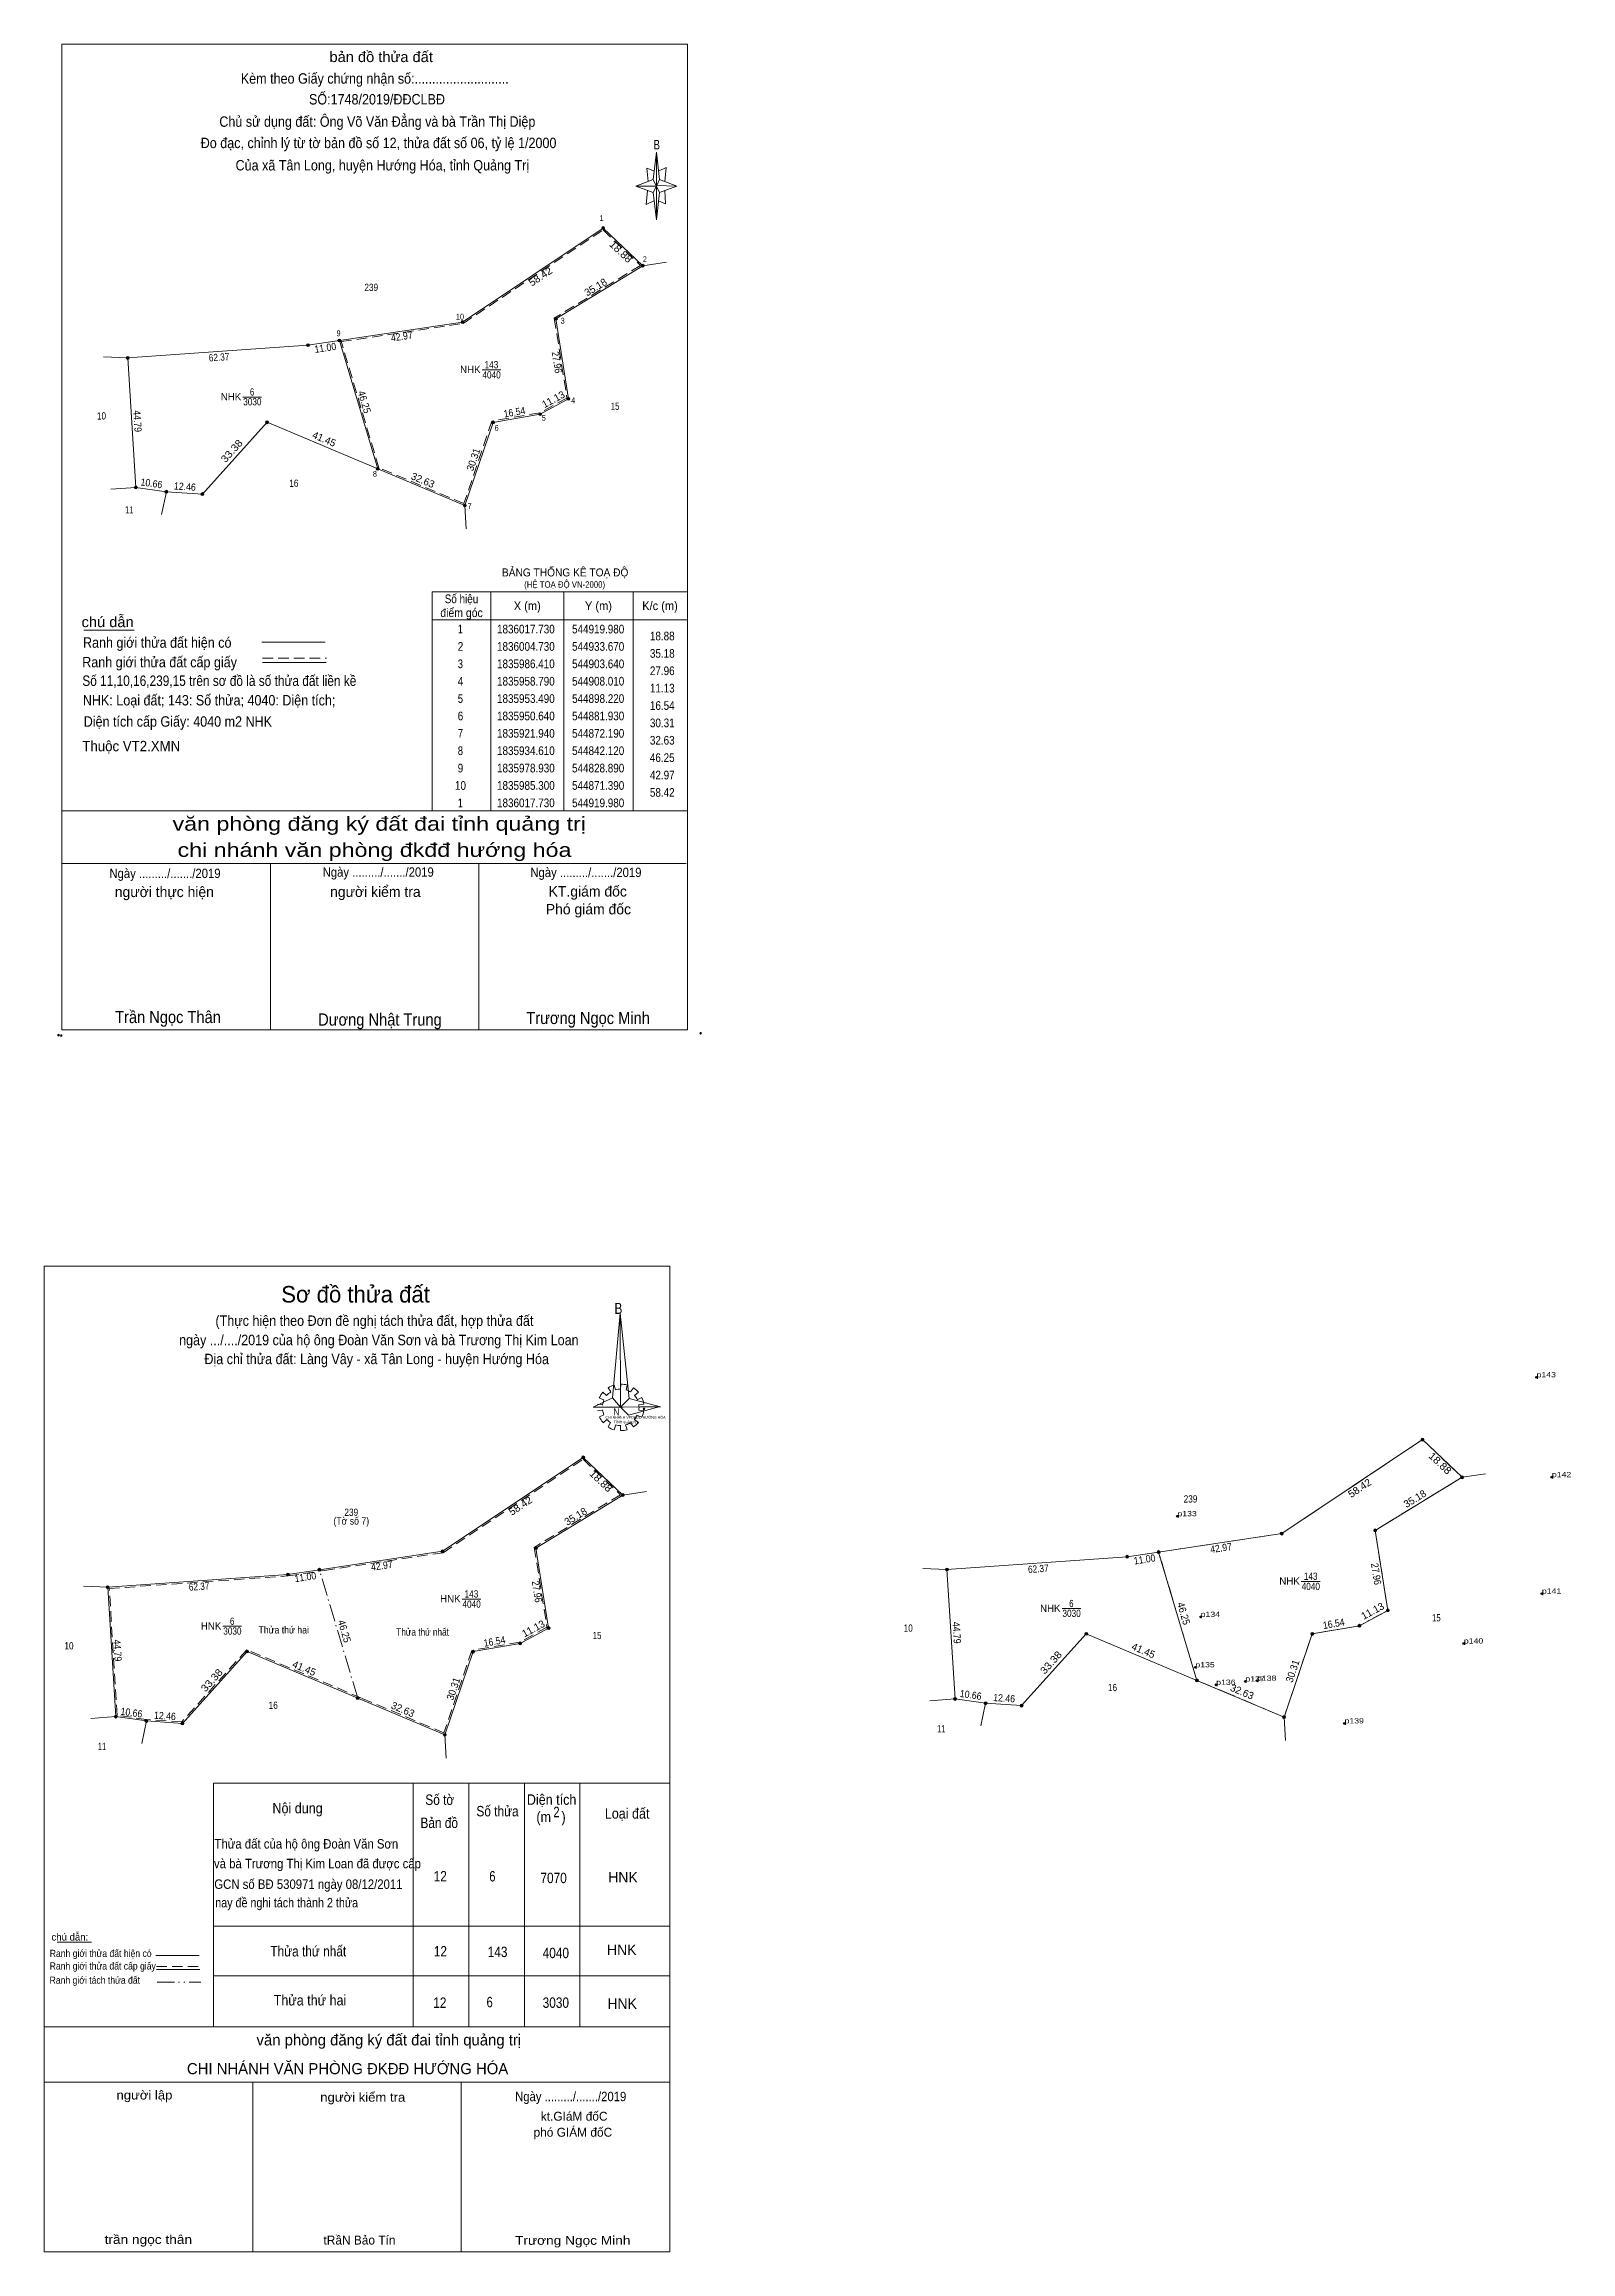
# Model space of a CAD drawing. Header units: metres. Extents: x 544119 to 544971, y 1835732 to 1836503.
# Drawn here: x 544444 to 544971, y 1835737 to 1836500 of the extents above; entities that cross this region are included whole.
import ezdxf
from ezdxf.enums import TextEntityAlignment as Align

# ---------------------------------------------------------------- set-up
doc = ezdxf.new("R2010")
doc.units = ezdxf.units.M
doc.header["$LTSCALE"] = 1.2
doc.header["$PDMODE"] = 32
doc.header["$PDSIZE"] = 0.6
for name, pattern in [('DASH_DOUBLE_DOT', [9.2, 5, -1.2, 0.3, -1.2, 0.3, -1.2]), ('DOT_DASHED', [7.7, 5, -1.2, 0.3, -1.2]), ('MEDIUM_DASHED', [4.5, 3, -1.5])]:
    doc.linetypes.add(name, pattern=pattern)
for name, color, linetype, lineweight in [('1', 7, 'Continuous', 13), ('10', 7, 'Continuous', 13), ('17', 7, 'Continuous', 13), ('2', 7, 'Continuous', 13), ('28', 7, 'Continuous', 13), ('5', 7, 'Continuous', 13), ('54', 7, 'Continuous', 13), ('6', 7, 'Continuous', 13), ('63', 7, 'Continuous', 13)]:
    doc.layers.add(name, color=color, linetype=linetype, lineweight=lineweight)
doc.layers.add('12', color=7, linetype='Continuous')
doc.layers.add('7', color=7, linetype='Continuous')

msp = doc.modelspace()

# ---------------------------------------------------------------- hatches: boundary and pattern name
at = {"layer": '63'}
for points in [[(544637.63, 1836436.06, 1), (544636.63, 1836436.06, 1)], [(544651.32, 1836423.06, 1), (544650.32, 1836423.06, 1)], [(544589.04, 1836403.63, 1), (544588.04, 1836403.63, 1)], [(544621.29, 1836404.74, 1), (544620.29, 1836404.74, 1)], [(544535.67, 1836395.63, 1), (544534.67, 1836395.63, 1)], [(544546.54, 1836397.26, 1), (544545.54, 1836397.26, 1)], [(544473.45, 1836391.24, 1), (544472.45, 1836391.24, 1)], [(544625.66, 1836377.12, 1), (544624.66, 1836377.12, 1)], [(544521.57, 1836369.03, 1), (544520.57, 1836369.03, 1)], [(544599.58, 1836368.97, 1), (544598.58, 1836368.97, 1)], [(544615.87, 1836371.82, 1), (544614.87, 1836371.82, 1)], [(544476.26, 1836346.54, 1), (544475.26, 1836346.54, 1)], [(544559.77, 1836352.94, 1), (544558.77, 1836352.94, 1)], [(544486.81, 1836345.04, 1), (544485.81, 1836345.04, 1)], [(544499.24, 1836344.22, 1), (544498.24, 1836344.22, 1)], [(544589.84, 1836340.27, 1), (544588.84, 1836340.27, 1)], [(544630.73, 1836011.62, 1), (544629.73, 1836011.62, 1)], [(544920.48, 1836017.73, 1), (544919.48, 1836017.73, 1)], [(544934.17, 1836004.73, 1), (544933.17, 1836004.73, 1)], [(544644.42, 1835998.62, 1), (544643.42, 1835998.62, 1)], [(544614.39, 1835980.3, 1), (544613.39, 1835980.3, 1)], [(544871.89, 1835985.3, 1), (544870.89, 1835985.3, 1)], [(544904.14, 1835986.41, 1), (544903.14, 1835986.41, 1)], [(544539.64, 1835972.82, 1), (544538.64, 1835972.82, 1)], [(544582.14, 1835979.19, 1), (544581.14, 1835979.19, 1)], [(544756.3, 1835972.91, 1), (544755.3, 1835972.91, 1)], [(544818.52, 1835977.3, 1), (544817.52, 1835977.3, 1)], [(544829.39, 1835978.93, 1), (544828.39, 1835978.93, 1)], [(544466.55, 1835966.8, 1), (544465.55, 1835966.8, 1)], [(544528.77, 1835971.19, 1), (544527.77, 1835971.19, 1)], [(544908.51, 1835958.79, 1), (544907.51, 1835958.79, 1)], [(544618.76, 1835952.68, 1), (544617.76, 1835952.68, 1)], [(544804.42, 1835950.7, 1), (544803.42, 1835950.7, 1)], [(544882.43, 1835950.64, 1), (544881.43, 1835950.64, 1)], [(544898.72, 1835953.49, 1), (544897.72, 1835953.49, 1)], [(544514.67, 1835944.59, 1), (544513.67, 1835944.59, 1)], [(544592.68, 1835944.53, 1), (544591.68, 1835944.53, 1)], [(544608.97, 1835947.38, 1), (544607.97, 1835947.38, 1)], [(544842.62, 1835934.61, 1), (544841.62, 1835934.61, 1)], [(544552.87, 1835928.5, 1), (544551.87, 1835928.5, 1)], [(544759.11, 1835928.21, 1), (544758.11, 1835928.21, 1)], [(544469.36, 1835922.1, 1), (544468.36, 1835922.1, 1)], [(544479.91, 1835920.6, 1), (544478.91, 1835920.6, 1)], [(544492.34, 1835919.78, 1), (544491.34, 1835919.78, 1)], [(544769.66, 1835926.71, 1), (544768.66, 1835926.71, 1)], [(544782.09, 1835925.89, 1), (544781.09, 1835925.89, 1)], [(544872.69, 1835921.94, 1), (544871.69, 1835921.94, 1)], [(544582.94, 1835915.83, 1), (544581.94, 1835915.83, 1)]]:
    msp.add_hatch(color=256, dxfattribs=at).paths.add_polyline_path(points)

# ---------------------------------------------------------------- linework, layer by layer
at = {"layer": '1'}
for p, q in [((544559.27, 1836352.94), (544546.04, 1836397.26)), ((544636.96, 1836034.08), (544638.27, 1836032.93)), ((544639.73, 1836034.19), (544638.79, 1836035.61)), ((544640.94, 1836036.59), (544641.36, 1836034.9)), ((544643.14, 1836035.17), (544643.19, 1836036.92)), ((544645.44, 1836036.59), (544645.02, 1836034.85)), ((544646.59, 1836034.19), (544647.53, 1836035.61)), ((544649.26, 1836034.08), (544647.95, 1836032.99)), ((544635.13, 1836029.98), (544636.85, 1836029.71)), ((544636.85, 1836027.96), (544635.13, 1836027.69)), ((544637.38, 1836031.46), (544635.81, 1836032.11)), ((544642.3, 1836028.94), (544643.97, 1836028.94)), ((544648.9, 1836031.51), (544650.47, 1836032.28)), ((544651.2, 1836029.98), (544649.42, 1836029.71)), ((544649.42, 1836027.96), (544651.2, 1836027.69)), ((544635.81, 1836025.56), (544637.38, 1836026.32)), ((544638.42, 1836024.68), (544637.06, 1836023.59)), ((544638.79, 1836022.11), (544639.68, 1836023.64)), ((544641.46, 1836022.82), (544640.94, 1836021.13)), ((544643.14, 1836020.86), (544643.14, 1836022.55)), ((544644.86, 1836022.82), (544645.39, 1836021.18)), ((544647.53, 1836022.11), (544646.59, 1836023.59)), ((544647.85, 1836024.68), (544649.26, 1836023.64)), ((544650.52, 1836025.5), (544648.79, 1836026.16)), ((544842.12, 1835934.61), (544828.89, 1835978.93)), ((544502.53, 1835899.08), (544660.11, 1835899.08)), ((544502.53, 1835899.08), (544502.53, 1835814.96)), ((544571.51, 1835899.08), (544571.51, 1835814.96)), ((544590.71, 1835899.08), (544590.71, 1835814.96)), ((544609.91, 1835899.08), (544609.91, 1835814.96)), ((544629.11, 1835899.08), (544629.11, 1835814.96)), ((544502.53, 1835849.71), (544660.11, 1835849.71)), ((544502.53, 1835832.58), (544660.23, 1835832.58)), ((544444.11, 1835814.97), (544660.11, 1835814.97)), ((544444.11, 1835813.11), (544444.11, 1835737.3)), ((544502.53, 1835814.96), (544660.11, 1835814.96)), ((544444.11, 1835795.92), (544660.11, 1835795.92)), ((544516.11, 1835795.92), (544516.11, 1835737.3)), ((544588.11, 1835795.92), (544588.11, 1835737.3))]:
    msp.add_line(p, q, dxfattribs=at)
at = {"layer": '1', "linetype": 'DOT_DASHED'}
msp.add_line((544552.37, 1835928.5), (544539.14, 1835972.82), dxfattribs=at)
at = {"layer": '1', "linetype": 'MEDIUM_DASHED'}
msp.add_lwpolyline([(544637.08, 1836435.42), (544650, 1836423.15), (544620.24, 1836404.99), (544624.61, 1836377.39), (544615.2, 1836372.3), (544598.7, 1836369.41), (544589.04, 1836340.94), (544559.68, 1836353.31), (544546.68, 1836396.85), (544588.72, 1836403.15)], close=True, dxfattribs=at)
at = {"layer": '1'}
for points in [[(544546.04, 1836397.26), (544559.27, 1836352.94), (544521.07, 1836369.03), (544498.74, 1836344.22), (544486.31, 1836345.04), (544475.76, 1836346.54), (544472.95, 1836391.24), (544535.17, 1836395.63)], [(544444.11, 1835737.3), (544444.11, 1836077.62), (544660.11, 1836077.62), (544660.11, 1835737.3)], [(544444.11, 1835737.3), (544444.11, 1836077.62), (544660.11, 1836077.62), (544660.11, 1835737.3)], [(544643.03, 1836061.4), (544643.14, 1836029), (544640.31, 1836032.22)], [(544643.03, 1836061.4), (544643.14, 1836029), (544646.12, 1836032)], [(544633.71, 1836029), (544640.31, 1836032.22), (544643.14, 1836029)], [(544656.96, 1836029.11), (544643.14, 1836029), (544646.12, 1836032)], [(544656.85, 1836029.16), (544645.86, 1836026.21), (544643.14, 1836029)], [(544828.89, 1835978.93), (544842.12, 1835934.61), (544803.92, 1835950.7), (544781.59, 1835925.89), (544769.16, 1835926.71), (544758.61, 1835928.21), (544755.8, 1835972.91), (544818.02, 1835977.3)]]:
    msp.add_lwpolyline(points, close=True, dxfattribs=at)
at = {"layer": '1', "linetype": 'DOT_DASHED'}
msp.add_lwpolyline([(544919.98, 1836017.73), (544933.67, 1836004.73), (544903.64, 1835986.41), (544908.01, 1835958.79), (544898.22, 1835953.49), (544881.93, 1835950.64), (544872.19, 1835921.94), (544842.12, 1835934.61), (544828.89, 1835978.93), (544871.39, 1835985.3)], close=True, dxfattribs=at)
at = {"layer": '1', "linetype": 'MEDIUM_DASHED'}
for points in [[(544540.91, 1835972.58), (544581.82, 1835978.71), (544630.18, 1836010.98), (544643.1, 1835998.71), (544613.34, 1835980.55), (544617.71, 1835952.95), (544608.3, 1835947.86), (544591.8, 1835944.97), (544582.14, 1835916.5), (544553.66, 1835928.5)], [(544553.66, 1835928.5), (544514.04, 1835945.19), (544491.63, 1835920.29), (544479.46, 1835921.1), (544469.33, 1835922.54), (544466.58, 1835966.34), (544528.32, 1835970.69), (544540.91, 1835972.58)]]:
    msp.add_lwpolyline(points, dxfattribs=at)
at = {"layer": '1'}
for centre, major_axis, start_param, end_param in [((544643.163, 1836028.886), (8.076, 0), 2.4395818, 2.7240025), ((544643.163, 1836028.886), (6.329, 0), 2.1337354, 2.4449626), ((544643.163, 1836028.886), (8.076, 0), 1.8495599, 2.1390092), ((544643.163, 1836028.886), (6.329, 0), 1.5698559, 1.8561107), ((544643.163, 1836028.886), (8.076, 0), 1.2792421, 1.5633222), ((544643.163, 1836028.886), (6.329, 0), 1.0027091, 1.2755622), ((544643.163, 1836028.886), (8.076, 0), 0.7105624, 0.9968723), ((544643.163, 1836028.886), (6.329, 0), 2.7236855, 3.0151582), ((544643.163, 1836028.886), (6.329, 0), 3.2822995, 3.5610505), ((544643.163, 1836028.886), (6.329, 0), 0.4267838, 0.7064646), ((544643.163, 1836028.886), (6.329, 0), 6.1355839, 6.4161846), ((544643.163, 1836028.886), (8.076, 0), 0.1390515, 0.4339332), ((544643.163, 1836028.886), (8.076, 0), 5.8523029, 6.1383965), ((544643.163, 1836028.886), (8.076, 0), 3.5698864, 3.8569187), ((544643.163, 1836028.886), (6.329, 0), 3.8607757, 4.1325826), ((544643.117, 1836028.838), (8.076, 0), 4.1470906, 4.4365931), ((544643.163, 1836028.886), (6.329, 0), 4.4385468, 4.71314), ((544643.163, 1836028.886), (8.076, 0), 4.7130101, 4.9976105), ((544643.163, 1836028.886), (6.329, 0), 4.9908713, 5.2893316), ((544643.163, 1836028.886), (8.076, 0), 5.2856142, 5.567987), ((544643.163, 1836028.886), (6.329, 0), 5.5613733, 5.8395144)]:
    msp.add_ellipse(centre, major_axis=major_axis, ratio=0.995001, start_param=start_param, end_param=end_param, dxfattribs=at)
msp.add_point((544651.2, 1836028.34), dxfattribs=at)
at = {"layer": '10'}
for p, q in [((544650.82, 1836423.06), (544658.95, 1836424.29)), ((544464.6, 1836391.56), (544472.95, 1836391.24)), ((544467.1, 1836345.89), (544475.76, 1836346.54)), ((544486.31, 1836345.04), (544484.68, 1836337.21)), ((544589.83, 1836332.19), (544589.34, 1836340.27)), ((544933.67, 1836004.73), (544941.8, 1836005.96)), ((544643.92, 1835998.62), (544652.05, 1835999.85)), ((544747.45, 1835973.23), (544755.8, 1835972.91)), ((544457.7, 1835967.12), (544466.05, 1835966.8)), ((544749.95, 1835927.56), (544758.61, 1835928.21)), ((544460.2, 1835921.45), (544468.86, 1835922.1)), ((544479.41, 1835920.6), (544477.78, 1835912.77)), ((544769.16, 1835926.71), (544767.53, 1835918.88)), ((544872.68, 1835913.86), (544872.19, 1835921.94)), ((544582.93, 1835907.75), (544582.44, 1835915.83))]:
    msp.add_line(p, q, dxfattribs=at)
for points in [[(544650.82, 1836423.06), (544637.13, 1836436.06), (544588.54, 1836403.63), (544546.04, 1836397.26)], [(544589.34, 1836340.27), (544599.08, 1836368.97), (544615.37, 1836371.82), (544625.16, 1836377.12), (544620.79, 1836404.74), (544650.82, 1836423.06)], [(544546.04, 1836397.26), (544535.17, 1836395.63), (544472.95, 1836391.24)], [(544472.95, 1836391.24), (544475.76, 1836346.54), (544486.31, 1836345.04)], [(544486.31, 1836345.04), (544498.74, 1836344.22), (544521.07, 1836369.03), (544559.27, 1836352.94)], [(544643.92, 1835998.62), (544630.23, 1836011.62), (544581.64, 1835979.19), (544539.14, 1835972.82)], [(544933.67, 1836004.73), (544919.98, 1836017.73), (544871.39, 1835985.3), (544828.89, 1835978.93)], [(544872.19, 1835921.94), (544881.93, 1835950.64), (544898.22, 1835953.49), (544908.01, 1835958.79), (544903.64, 1835986.41), (544933.67, 1836004.73)], [(544582.44, 1835915.83), (544592.18, 1835944.53), (544608.47, 1835947.38), (544618.26, 1835952.68), (544613.89, 1835980.3), (544643.92, 1835998.62)], [(544828.89, 1835978.93), (544818.02, 1835977.3), (544755.8, 1835972.91)], [(544539.14, 1835972.82), (544528.27, 1835971.19), (544466.05, 1835966.8)], [(544466.05, 1835966.8), (544468.86, 1835922.1), (544479.41, 1835920.6)], [(544755.8, 1835972.91), (544758.61, 1835928.21), (544769.16, 1835926.71)], [(544769.16, 1835926.71), (544781.59, 1835925.89), (544803.92, 1835950.7), (544842.12, 1835934.61)], [(544479.41, 1835920.6), (544491.84, 1835919.78), (544514.17, 1835944.59), (544552.37, 1835928.5)]]:
    msp.add_lwpolyline(points, dxfattribs=at)
at = {"layer": '17'}
for p, q in [((544457.78, 1836297.28), (544475.15, 1836297.28)), ((544448.57, 1835844.21), (544460.5, 1835844.21))]:
    msp.add_line(p, q, dxfattribs=at)
at = {"layer": '2'}
for p, q in [((544472.95, 1836391.24), (544475.76, 1836346.54)), ((544559.27, 1836352.94), (544589.34, 1836340.27)), ((544475.76, 1836346.54), (544486.31, 1836345.04)), ((544466.05, 1835966.8), (544468.86, 1835922.1)), ((544755.8, 1835972.91), (544758.61, 1835928.21)), ((544552.37, 1835928.5), (544582.44, 1835915.83)), ((544758.61, 1835928.21), (544769.16, 1835926.71)), ((544842.12, 1835934.61), (544872.19, 1835921.94)), ((544468.86, 1835922.1), (544479.41, 1835920.6))]:
    msp.add_line(p, q, dxfattribs=at)
for points in [[(544589.34, 1836340.27), (544599.08, 1836368.97), (544615.37, 1836371.82), (544625.16, 1836377.12), (544620.79, 1836404.74), (544650.82, 1836423.06)], [(544872.19, 1835921.94), (544881.93, 1835950.64), (544898.22, 1835953.49), (544908.01, 1835958.79), (544903.64, 1835986.41), (544933.67, 1836004.73)], [(544582.44, 1835915.83), (544592.18, 1835944.53), (544608.47, 1835947.38), (544618.26, 1835952.68), (544613.89, 1835980.3), (544643.92, 1835998.62)]]:
    msp.add_lwpolyline(points, dxfattribs=at)
at = {"layer": '28'}
for p, q in [((544595.31, 1836387.14), (544601.76, 1836387.14)), ((544512.69, 1836377.73), (544519.14, 1836377.73)), ((544878.16, 1835968.81), (544884.61, 1835968.81)), ((544588.41, 1835962.7), (544594.86, 1835962.7)), ((544795.54, 1835959.4), (544801.99, 1835959.4)), ((544505.79, 1835953.29), (544512.24, 1835953.29))]:
    msp.add_line(p, q, dxfattribs=at)
at = {"layer": '5'}
for p, q in [((544654.35, 1836452.88), (544655.55, 1836462.24)), ((544654.35, 1836448.32), (544648.35, 1836450.48)), ((544656.51, 1836448.32), (544655.55, 1836438.96)), ((544656.51, 1836452.88), (544662.51, 1836450.48)), ((544658.43, 1836449.04), (544658.67, 1836444.48)), ((544658.67, 1836444.48), (544656.27, 1836445.44)), ((544450.21, 1836234.85), (544666.21, 1836234.85)), ((544450.21, 1836216.61), (544665.73, 1836216.61)), ((544450.21, 1836216.61), (544665.73, 1836216.61)), ((544450.21, 1836216.61), (544665.73, 1836216.61)), ((544522.21, 1836159.25), (544522.21, 1836216.61)), ((544594.21, 1836159.25), (544594.21, 1836216.61))]:
    msp.add_line(p, q, dxfattribs=at)
for points in [[(544450.21, 1836499.57), (544666.21, 1836499.57), (544666.21, 1836159.25), (544450.21, 1836159.25)], [(544655.55, 1836462.24), (544656.51, 1836452.88), (544655.55, 1836450.48)], [(544655.55, 1836450.48), (544648.35, 1836450.48), (544654.35, 1836452.88), (544656.51, 1836448.32), (544662.51, 1836450.48), (544655.55, 1836450.72)], [(544655.55, 1836450.48), (544655.55, 1836438.96), (544654.35, 1836448.32)], [(544444.13, 1836077.64), (544660.13, 1836077.64), (544660.13, 1835737.32), (544444.13, 1835737.32)]]:
    msp.add_lwpolyline(points, close=True, dxfattribs=at)
for points in [[(544654.83, 1836455.76), (544652.19, 1836456.72), (544652.67, 1836452.16)], [(544656.27, 1836455.76), (544658.91, 1836456.96), (544658.43, 1836452.16)], [(544655.55, 1836450.48), (544654.35, 1836452.88), (544648.35, 1836450.48)], [(544652.43, 1836449.04), (544651.95, 1836444.24), (544654.59, 1836445.44)], [(544655.55, 1836450.48), (544656.51, 1836448.32), (544662.51, 1836450.48)], [(544666.21, 1836159.25), (544450.21, 1836159.25), (544450.21, 1836216.61)]]:
    msp.add_lwpolyline(points, dxfattribs=at)
for p in [(544449.08, 1836157.4), (544450.04, 1836157.24)]:
    msp.add_point(p, dxfattribs=at)
at = {"layer": '54'}
for p, q in [((544472.95, 1836391.24), (544535.17, 1836395.63)), ((544755.8, 1835972.91), (544818.02, 1835977.3)), ((544466.05, 1835966.8), (544528.27, 1835971.19))]:
    msp.add_line(p, q, dxfattribs=at)
at = {"layer": '6'}
for p, q in [((544519.22, 1836293.11), (544541.15, 1836293.11)), ((544519.55, 1836286.08), (544541.49, 1836286.08)), ((544482.62, 1835839.6), (544497.67, 1835839.6)), ((544482.86, 1835834.78), (544497.89, 1835834.78))]:
    msp.add_line(p, q, dxfattribs=at)
at = {"layer": '6', "linetype": 'MEDIUM_DASHED'}
for p, q in [((544519.55, 1836287.56), (544541.63, 1836287.56)), ((544482.86, 1835835.79), (544498.01, 1835835.79))]:
    msp.add_line(p, q, dxfattribs=at)
at = {"layer": '6'}
msp.add_point((544670.77, 1836158.05), dxfattribs=at)
at = {"layer": '63'}
for p, q in [((544598.29, 1836310.45), (544598.29, 1836234.85)), ((544623.49, 1836310.45), (544623.49, 1836234.85)), ((544647.49, 1836310.45), (544647.49, 1836234.85)), ((544578.13, 1836300.85), (544666.21, 1836300.85))]:
    msp.add_line(p, q, dxfattribs=at)
at = {"layer": '63', "linetype": 'DASH_DOUBLE_DOT'}
msp.add_line((544483.08, 1835830.44), (544498.2, 1835830.44), dxfattribs=at)
at = {"layer": '63'}
msp.add_lwpolyline([(544578.13, 1836310.45), (544666.21, 1836310.45), (544666.21, 1836234.85), (544578.13, 1836234.85)], close=True, dxfattribs=at)
for centre in [(544637.13, 1836436.06), (544650.82, 1836423.06), (544588.54, 1836403.63), (544620.79, 1836404.74), (544535.17, 1836395.63), (544546.04, 1836397.26), (544472.95, 1836391.24), (544625.16, 1836377.12), (544521.07, 1836369.03), (544599.08, 1836368.97), (544615.37, 1836371.82), (544475.76, 1836346.54), (544559.27, 1836352.94), (544486.31, 1836345.04), (544498.74, 1836344.22), (544589.34, 1836340.27), (544630.23, 1836011.62), (544919.98, 1836017.73), (544933.67, 1836004.73), (544643.92, 1835998.62), (544613.89, 1835980.3), (544871.39, 1835985.3), (544903.64, 1835986.41), (544539.14, 1835972.82), (544581.64, 1835979.19), (544755.8, 1835972.91), (544818.02, 1835977.3), (544828.89, 1835978.93), (544466.05, 1835966.8), (544528.27, 1835971.19), (544908.01, 1835958.79), (544618.26, 1835952.68), (544803.92, 1835950.7), (544881.93, 1835950.64), (544898.22, 1835953.49), (544514.17, 1835944.59), (544592.18, 1835944.53), (544608.47, 1835947.38), (544842.12, 1835934.61), (544552.37, 1835928.5), (544758.61, 1835928.21), (544468.86, 1835922.1), (544479.41, 1835920.6), (544491.84, 1835919.78), (544769.16, 1835926.71), (544781.59, 1835925.89), (544872.19, 1835921.94), (544582.44, 1835915.83)]:
    msp.add_circle(centre, 0.5, dxfattribs=at)
at = {"layer": '7'}
for p in [(544959.37, 1836039.26), (544964.67, 1836004.78), (544835.37, 1835991.28), (544961.21, 1835964.57), (544843.4, 1835956.54), (544934.27, 1835947.34), (544841.58, 1835939.12), (544848.77, 1835933.08), (544858.84, 1835934.25), (544862.85, 1835934.48), (544893.07, 1835919.75)]:
    msp.add_point(p, dxfattribs=at)

# ---------------------------------------------------------------- texts
at = {"layer": '1'}
for s, height, p in [('NHK', 2.5, (544591.25, 1836386.01)), ('NHK', 2.5, (544508.63, 1836376.6)), ('Sơ đồ thửa đất', 5.712, (544551.625, 1836065.08)), ('NHK', 2.5, (544874.1, 1835967.68)), ('HNK', 2.5, (544584.35, 1835961.57)), ('NHK', 2.5, (544791.48, 1835958.27)), ('HNK', 2.5, (544501.73, 1835952.16))]:
    msp.add_text(s, height=height, dxfattribs=at).set_placement(p, align=Align.CENTER)
for s, width, p in [('4040', 0.85, (544598.585, 1836384.14)), ('143', 0.85, (544598.53, 1836387.65)), ('3030', 0.85, (544515.995, 1836374.85)), ('6', 0.8, (544515.915, 1836378.24)), ('143', 0.85, (544591.63, 1835963.21)), ('4040', 0.85, (544881.435, 1835965.81)), ('143', 0.85, (544881.38, 1835969.32)), ('4040', 0.85, (544591.685, 1835959.7)), ('3030', 0.85, (544798.845, 1835956.52)), ('6', 0.8, (544798.765, 1835959.91)), ('3030', 0.85, (544509.095, 1835950.41)), ('6', 0.8, (544509.015, 1835953.8))]:
    msp.add_text(s, height=2.5, dxfattribs=dict(at, width=width)).set_placement(p, align=Align.CENTER)
for s, height, width, p in [('BẢNG THỐNG KÊ TOẠ ĐỘ ', 2.76, 0.95, (544602.18, 1836315.79)), ('(HỆ TOẠ ĐỘ VN-2000)', 2.232, 0.9, (544609.86, 1836311.9)), ('B', 3.803, 0.8, (544641.02, 1836061.15)), ('N', 2.377, 0.9, (544640.64, 1836026.18)), ('CHI NHÁNH VPĐKĐĐ-HƯỚNG HÓA', 0.8997, 0.95, (544637.88, 1836024.98)), ('TỈNH quảng trị', 0.9, 1.05, (544640.78, 1836023.42))]:
    msp.add_text(s, height=height, dxfattribs=dict(at, width=width)).set_placement(p)
for s, height, p in [('văn phòng đăng ký đất đai tỉnh quảng trị', 3.84, (544608.79, 1835808.57)), ('CHI NHÁNH VĂN PHÒNG ĐKĐĐ HƯỚNG HÓA', 3.84, (544604.33, 1835798.64)), ('kt.GIáM đốC', 3.07, (544638.62, 1835782.58)), ('phó GIÁM đốC', 3.07, (544640.23, 1835777.05)), ('tRầN Bảo Tín', 3.07, (544565.42, 1835739.82))]:
    msp.add_text(s, height=height, dxfattribs=at).set_placement(p, align=Align.RIGHT)
for s, height, width, p in [('người lập', 3.072, 1.1, (544488.39, 1835789.9)), ('người kiểm tra', 3.072, 1.1, (544568.78, 1835789.16)), ('trần ngọc thân', 3.072, 1.15, (544495.18, 1835740.03)), ('Trương Ngọc Minh', 3.07, 1.15, (544646.53, 1835739.73))]:
    msp.add_text(s, height=height, dxfattribs=dict(at, width=width)).set_placement(p, align=Align.RIGHT)
at = {"layer": '12', "width": 1.25}
for s, p in [('p143', (544959.37, 1836039.26)), ('p142', (544964.67, 1836004.78)), ('p133', (544835.37, 1835991.28)), ('p141', (544961.21, 1835964.57)), ('p134', (544843.4, 1835956.54)), ('p140', (544934.27, 1835947.34)), ('p135', (544841.58, 1835939.12)), ('p137', (544858.84, 1835934.25)), ('p138', (544862.85, 1835934.48)), ('p136', (544848.77, 1835933.08)), ('p139', (544893.07, 1835919.75))]:
    msp.add_text(s, height=1.8, dxfattribs=at).set_placement(p)
at = {"layer": '28'}
for s, height, width, p in [('1', 2, 0.85, (544636.575, 1836438.49)), ('2', 2, 0.9, (544651.495, 1836424.35)), ('239', 2.5, 0.85, (544557.045, 1836414.35)), ('9', 2, 0.9, (544545.755, 1836398.73)), ('10', 2, 0.95, (544587.68, 1836404.47)), ('3', 2, 0.9, (544623.13, 1836403.08)), ('4', 2, 0.9, (544626.775, 1836375.59)), ('10', 2.5, 0.85, (544463.905, 1836369.97)), ('5', 2, 0.9, (544616.625, 1836369.54)), ('15', 2.5, 0.8, (544641.23, 1836373.31)), ('6', 2, 0.9, (544600.335, 1836366.07)), ('16', 2.5, 0.85, (544530.32, 1836346.72)), ('8', 2, 0.9, (544558.295, 1836350.21)), ('11', 2.5, 0.75, (544473.485, 1836337.52)), ('7', 2, 0.9, (544590.99, 1836339.04)), ('239', 2.5, 0.85, (544839.895, 1835996.02)), ('(Tờ số 7)', 2.5, 0.9, (544550.145, 1835988.41)), ('239', 2.5, 0.85, (544550.145, 1835991.41)), ('15', 2.5, 0.8, (544635.02, 1835948.87)), ('10', 2.5, 0.85, (544742.435, 1835951.42)), ('15', 2.5, 0.8, (544924.77, 1835954.98)), ('10', 2.5, 0.85, (544452.685, 1835945.31)), ('16', 2.5, 0.85, (544523.2, 1835924.79)), ('16', 2.5, 0.85, (544812.95, 1835930.9)), ('11', 2.5, 0.75, (544464.085, 1835910.58)), ('11', 2.5, 0.75, (544753.835, 1835916.69))]:
    msp.add_text(s, height=height, dxfattribs=dict(at, width=width)).set_placement(p, align=Align.CENTER)
at = {"layer": '5'}
for s, height, width, p in [('bản đồ thửa đất', 3.6, 1.05, (544560.47, 1836493.38)), ('Kèm theo Giấy chứng nhận số:...........................', 3.6, 0.9, (544558.255, 1836485.92)), ('SỐ:1748/2019/ĐĐCLBĐ', 3.6, 0.9, (544559.02, 1836478.74)), ('Chủ sử dụng đất: Ông Võ Văn Đẳng và bà Trần Thị Diệp', 3.6, 0.9, (544559.145, 1836471.04)), ('Đo đạc, chỉnh lý từ tờ bản đồ số 12, thửa đất số 06, tỷ lệ 1/2000 ', 3.6, 0.9, (544560.17, 1836463.67)), ('B', 3.306, 0.75, (544655.62, 1836463.2)), ('Của xã Tân Long, huyện Hướng Hóa, tỉnh Quảng Trị', 3.6, 0.9, (544560.875, 1836455.96)), ('văn phòng đăng ký đất đai tỉnh quảng trị', 4.8, 1.25, (544559.8, 1836227.99)), ('chi nhánh văn phòng đkđđ hướng hóa', 4.8, 1.25, (544558.16, 1836218.96)), ('Ngày ........./......./2019', 3.24, 0.9, (544485.83, 1836211.64)), ('Ngày ........./......./2019', 3.24, 0.9, (544559.45, 1836212.1)), ('Ngày ........./......./2019', 3.24, 0.9, (544631.16, 1836211.98)), ('Trần Ngọc Thân', 4.2, 0.9, (544486.86, 1836161.56)), ('Dương Nhật Trung', 4.2, 0.9, (544560.04, 1836160.69)), ('Trương Ngọc Minh', 4.2, 0.9, (544631.915, 1836161.24))]:
    msp.add_text(s, height=height, dxfattribs=dict(at, width=width)).set_placement(p, align=Align.CENTER)
for s, p in [('người kiểm tra', (544558.465, 1836205.12)), ('người thực hiện', (544485.61, 1836205.07)), ('Phó giám đốc', (544632.015, 1836199.1)), ('KT.giám đốc', (544631.78, 1836205.26))]:
    msp.add_text(s, height=3.6, dxfattribs=at).set_placement(p, align=Align.CENTER)
at = {"layer": '6'}
for s, height, width, p in [('chú dẫn', 3.6, 1.05, (544457.03, 1836298.27)), ('Ranh giới thửa đất hiện có ', 3.6, 0.9, (544457.51, 1836291.16)), ('Ranh giới thửa đất cấp giấy', 3.6, 0.9, (544457.25, 1836284.4)), ('Số 11,10,16,239,15 trên sơ đồ là số thửa đất liền kề', 3.6, 0.85, (544457.29, 1836277.98)), ('NHK: Loại đất; 143: Số thửa; 4040: Diện tích;', 3.6, 0.9, (544457.46, 1836271.24)), ('Diện tích cấp Giấy: 4040 m2 NHK', 3.6, 0.9, (544457.77, 1836263.9)), ('Thuộc VT2.XMN', 3.6, 0.95, (544457.29, 1836255.42)), ('Nội dung', 3.6, 0.9, (544522.93, 1835888.7)), ('Số tờ', 3.6, 0.85, (544575.71, 1835891.62)), ('Số thửa', 3.6, 0.85, (544593.35, 1835887.66)), ('Diện tích', 3.6, 0.9, (544610.77, 1835891.65)), ('(m   )', 3.6, 0.9, (544614.06, 1835885.67)), ('2', 3.6, 0.8, (544619.92, 1835887.38)), ('Loại đất', 3.6, 0.9, (544637.68, 1835886.87)), ('Bản đồ', 3.6, 0.85, (544574.03, 1835883.63)), ('Thửa đất của hộ ông Đoàn Văn Sơn', 3.26, 0.9, (544502.92, 1835876.55)), ('và bà Trương Thị Kim Loan đã được cấp ', 3.26, 0.9, (544502.74, 1835869.74)), ('12', 3.6, 0.85, (544578.59, 1835865.18)), ('6', 3.6, 0.8, (544597.79, 1835865.18)), ('7070', 3.6, 0.85, (544615.45, 1835864.6)), ('GCN số BĐ 530971 ngày 08/12/2011', 3.26, 0.9, (544502.85, 1835862.62)), ('nay đề nghi tách thành 2 thửa', 3.264, 0.85, (544503.17, 1835856.24)), ('Ranh giới thửa đất cấp giấy', 2.469, 0.9, (544446.02, 1835834.78)), ('Ranh giới thửa đất hiện có ', 2.469, 0.9, (544446.05, 1835839.12)), ('Thửa thứ nhất', 3.6, 0.85, (544522.21, 1835839.3)), ('12', 3.6, 0.85, (544578.64, 1835839.28)), ('143', 3.6, 0.85, (544597.24, 1835839.09)), ('4040', 3.6, 0.85, (544616.22, 1835838.7)), ('Ranh giới tách thửa đất', 2.469, 0.9, (544446, 1835829.88)), ('Thửa thứ hai', 3.6, 0.9, (544523.36, 1835822.38)), ('12', 3.6, 0.85, (544578.44, 1835821.54)), ('6', 3.6, 0.8, (544596.85, 1835821.74)), ('3030', 3.6, 0.85, (544616.22, 1835821.54))]:
    msp.add_text(s, height=height, dxfattribs=dict(at, width=width)).set_placement(p)
for s, height, p in [('HNK', 3.6, (544638.88, 1835864.84)), ('chú dẫn:', 2.469, (544446.65, 1835844.79)), ('HNK', 3.6, (544638.44, 1835839.82)), ('HNK', 3.6, (544638.59, 1835821.2))]:
    msp.add_text(s, height=height, dxfattribs=at).set_placement(p)
at = {"layer": '6', "width": 0.9}
msp.add_text('Ngày ........./......./2019', height=3.24, dxfattribs=at).set_placement((544625.9, 1835789.32), align=Align.CENTER)
at = {"layer": '63'}
for s, rotation, width, p in [('18.88', 316.481, 1.1, (544642.364, 1836427)), ('58.42', 33.72, 1.05, (544616.151, 1836418.287)), ('42.97', 8.524, 0.9, (544567.77, 1836397.429)), ('62.37', 4.036, 0.85, (544504.587, 1836390.239)), ('11.00', 8.528, 0.9, (544541.375, 1836393.496)), ('27.96', 278.991, 0.9, (544619.937, 1836389.505)), ('46.25', 286.621, 0.95, (544553.482, 1836375.678)), ('44.79', 273.597, 0.9, (544475.091, 1836369.318)), ('16.54', 9.924, 0.9, (544606.7, 1836371.293)), ('33.38', 48.012, 1.1, (544509.799, 1836358.269)), ('30.31', 71.254, 0.95, (544593.478, 1836355.758)), ('10.66', 351.908, 0.9, (544480.994, 1836346.705)), ('12.46', 356.226, 0.9, (544492.623, 1836345.576)), ('18.88', 316.481, 1.1, (544925.214, 1836008.67)), ('18.88', 316.481, 1.1, (544635.464, 1836002.56)), ('58.42', 33.72, 1.05, (544899.001, 1835999.957)), ('58.42', 33.72, 1.05, (544609.251, 1835993.847)), ('42.97', 8.524, 0.9, (544850.62, 1835979.099)), ('42.97', 8.524, 0.9, (544560.87, 1835972.989)), ('62.37', 4.036, 0.85, (544787.437, 1835971.909)), ('11.00', 8.528, 0.9, (544824.225, 1835975.166)), ('27.96', 278.991, 0.9, (544902.787, 1835971.175)), ('62.37', 4.036, 0.85, (544497.687, 1835965.799)), ('11.00', 8.528, 0.9, (544534.475, 1835969.056)), ('27.96', 278.991, 0.9, (544613.037, 1835965.065)), ('46.25', 286.621, 0.95, (544836.332, 1835957.348)), ('46.25', 286.621, 0.95, (544546.582, 1835951.238)), ('44.79', 273.597, 0.9, (544757.941, 1835950.988)), ('16.54', 9.924, 0.9, (544889.55, 1835952.963)), ('44.79', 273.597, 0.9, (544468.191, 1835944.878)), ('16.54', 9.924, 0.9, (544599.8, 1835946.853)), ('33.38', 48.012, 1.1, (544792.649, 1835939.939)), ('33.38', 48.012, 1.1, (544502.899, 1835933.829)), ('30.31', 71.254, 0.95, (544586.578, 1835931.318)), ('30.31', 71.254, 0.95, (544876.328, 1835937.428)), ('10.66', 351.908, 0.9, (544763.844, 1835928.375)), ('12.46', 356.226, 0.9, (544775.473, 1835927.246)), ('10.66', 351.908, 0.9, (544474.094, 1835922.265)), ('12.46', 356.226, 0.9, (544485.723, 1835921.136))]:
    msp.add_text(s, height=2.5, rotation=rotation, dxfattribs=dict(at, width=width)).set_placement(p, align=Align.CENTER)
for s, rotation, p in [('35.18', 31.386, (544635.164, 1836414.596)), ('11.13', 28.43, (544620.51, 1836375.819)), ('41.45', 337.159, (544540.3, 1836362.094)), ('32.63', 337.152, (544574.37, 1836347.862)), ('35.18', 31.386, (544918.014, 1835996.266)), ('35.18', 31.386, (544628.264, 1835990.156)), ('11.13', 28.43, (544903.36, 1835957.489)), ('11.13', 28.43, (544613.61, 1835951.379)), ('41.45', 337.159, (544823.15, 1835943.764)), ('41.45', 337.159, (544533.4, 1835937.654)), ('32.63', 337.152, (544857.22, 1835929.532)), ('32.63', 337.152, (544567.47, 1835923.422))]:
    msp.add_text(s, height=2.5, rotation=rotation, dxfattribs=at).set_placement(p, align=Align.CENTER)
for s, height, width, p in [('Số hiệu', 3, 0.85, (544588.205, 1836306.55)), ('điểm góc', 3, 0.9, (544588.22, 1836301.75)), ('X (m)', 3, 0.95, (544610.905, 1836304.15)), ('Y (m)', 3, 0.95, (544635.49, 1836304.15)), ('K/c (m)', 3, 0.95, (544656.74, 1836304.15)), (' 1', 3, 0.75, (544587.38, 1836296.11)), ('1836017.730', 3, 0.85, (544610.425, 1836296.11)), ('544919.980', 3, 0.85, (544635.385, 1836296.11)), (' 3', 3, 0.8, (544587.375, 1836284.11)), (' 2', 3, 0.85, (544587.38, 1836290.11)), ('1836004.730', 3, 0.85, (544610.425, 1836290.11)), ('1835986.410', 3, 0.85, (544610.425, 1836284.11)), ('544933.670', 3, 0.85, (544635.385, 1836290.11)), ('544903.640', 3, 0.85, (544635.385, 1836284.11)), (' 4', 3, 0.85, (544587.38, 1836278.11)), ('1835958.790', 3, 0.85, (544610.425, 1836278.11)), ('544908.010', 3, 0.85, (544635.385, 1836278.11)), (' 5', 3, 0.8, (544587.38, 1836272.11)), ('1835953.490', 3, 0.85, (544610.425, 1836272.11)), ('544898.220', 3, 0.85, (544635.385, 1836272.11)), (' 6', 3, 0.85, (544587.38, 1836266.11)), (' 7', 3, 0.8, (544587.385, 1836260.11)), ('1835950.640', 3, 0.85, (544610.425, 1836266.11)), ('1835921.940', 3, 0.85, (544610.425, 1836260.11)), ('544881.930', 3, 0.85, (544635.385, 1836266.11)), ('544872.190', 3, 0.85, (544635.385, 1836260.11)), (' 8', 3, 0.8, (544587.385, 1836254.11)), ('1835934.610', 3, 0.85, (544610.425, 1836254.11)), ('544842.120', 3, 0.85, (544635.385, 1836254.11)), (' 9', 3, 0.85, (544587.375, 1836248.11)), ('1835978.930', 3, 0.85, (544610.425, 1836248.11)), ('544828.890', 3, 0.85, (544635.385, 1836248.11)), (' 10', 3, 0.85, (544587.37, 1836242.11)), ('1835985.300', 3, 0.85, (544610.425, 1836242.11)), ('544871.390', 3, 0.85, (544635.385, 1836242.11)), (' 1', 3, 0.75, (544587.38, 1836236.11)), ('1836017.730', 3, 0.85, (544610.425, 1836236.11)), ('544919.980', 3, 0.85, (544635.385, 1836236.11)), ('Thửa thứ hai', 2.5, 0.9, (544526.81, 1835950.81)), ('Thửa thứ nhất', 2.5, 0.85, (544574.77, 1835950.08))]:
    msp.add_text(s, height=height, dxfattribs=dict(at, width=width)).set_placement(p, align=Align.CENTER)
at = {"layer": '63', "width": 0.85}
for s, p in [('18.88', (544661.79, 1836293.71)), ('35.18', (544661.79, 1836287.71)), ('27.96', (544661.78, 1836281.71)), ('11.13', (544661.78, 1836275.71)), ('16.54', (544661.79, 1836269.71)), ('30.31', (544661.79, 1836263.71)), ('32.63', (544661.78, 1836257.71)), ('46.25', (544661.78, 1836251.71)), ('42.97', (544661.79, 1836245.71)), ('58.42', (544661.78, 1836239.71))]:
    msp.add_text(s, height=3, dxfattribs=at).set_placement(p, align=Align.RIGHT)
at = {"layer": '7', "width": 0.9}
for s, p in [('(Thực hiện theo Đơn đề nghị tách thửa đất, hợp thửa đất ', (544558.74, 1836057.02)), ('ngày .../..../2019 của hộ ông Đoàn Văn Sơn và bà Trương Thị Kim Loan', (544559.665, 1836050.35)), ('Địa chỉ thửa đất: Làng Vây - xã Tân Long - huyện Hướng Hóa ', (544559.515, 1836043.8))]:
    msp.add_text(s, height=3.6, dxfattribs=at).set_placement(p, align=Align.CENTER)

doc.saveas('drawing.dxf')
